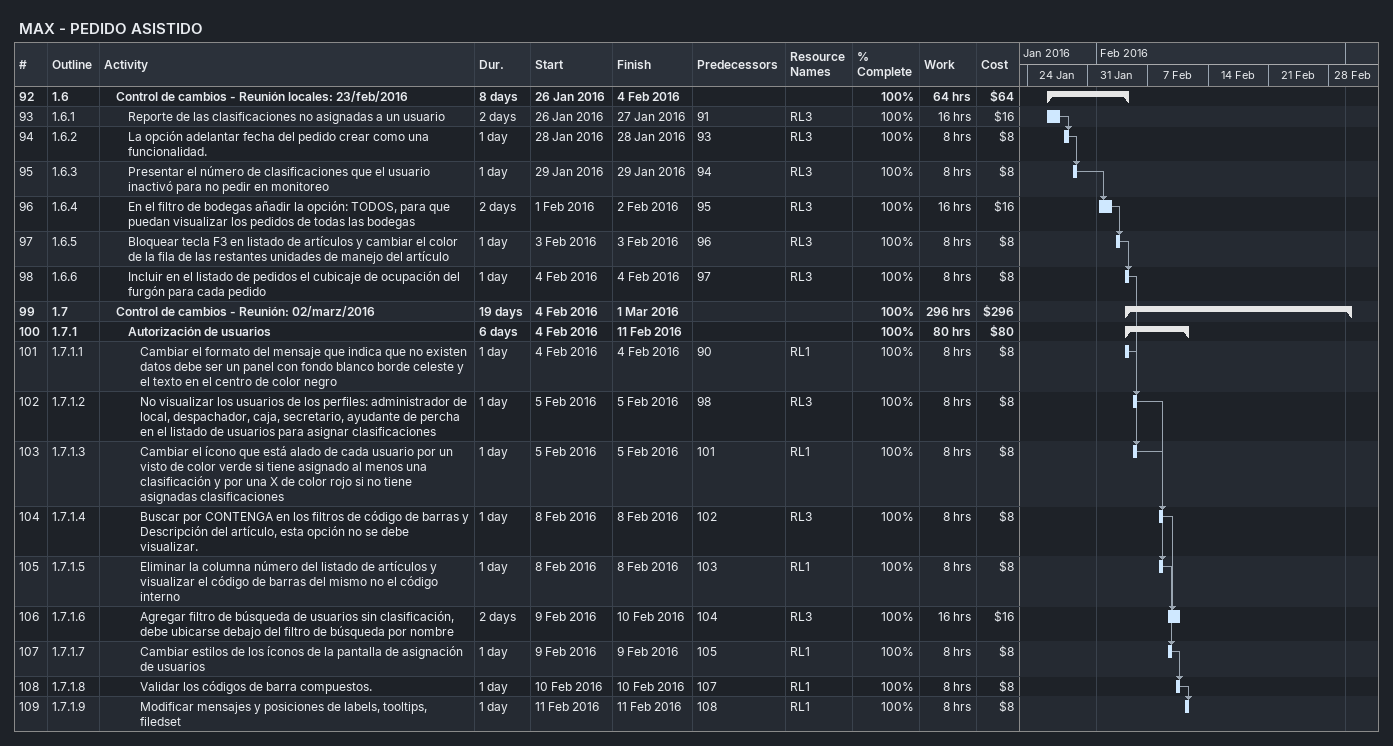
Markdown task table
MAX - PEDIDO ASISTIDO

| ID | WBS | Task | Duration | Start | Finish | Predecessors | Resources | % complete | Work (h) | Cost ($) |
|---|---|---|---|---|---|---|---|---|---|---|
| 92 | 1.6 | **Control de cambios - Reunión locales: 23/feb/2016** | 8d | 2016-01-26 | 2016-02-04 |  |  | 100 | 64 | 64 |
| 93 | 1.6.1 | Reporte de las clasificaciones no asignadas a un usuario | 2d | 2016-01-26 | 2016-01-27 | 91 | RL3 | 100 | 16 | 16 |
| 94 | 1.6.2 | La opción adelantar fecha del pedido crear como una funcionalidad. | 1d | 2016-01-28 | 2016-01-28 | 93 | RL3 | 100 | 8 | 8 |
| 95 | 1.6.3 | Presentar el número de clasificaciones que el usuario inactivó para no pedir en monitoreo | 1d | 2016-01-29 | 2016-01-29 | 94 | RL3 | 100 | 8 | 8 |
| 96 | 1.6.4 | En el filtro de bodegas añadir la opción: TODOS, para que puedan visualizar los pedidos de todas las bodegas | 2d | 2016-02-01 | 2016-02-02 | 95 | RL3 | 100 | 16 | 16 |
| 97 | 1.6.5 | Bloquear tecla F3 en listado de artículos y cambiar el color de la fila de las restantes unidades de manejo del artículo | 1d | 2016-02-03 | 2016-02-03 | 96 | RL3 | 100 | 8 | 8 |
| 98 | 1.6.6 | Incluir en el listado de pedidos el cubicaje de ocupación del furgón para cada pedido | 1d | 2016-02-04 | 2016-02-04 | 97 | RL3 | 100 | 8 | 8 |
| 99 | 1.7 | **Control de cambios - Reunión: 02/marz/2016** | 19d | 2016-02-04 | 2016-03-01 |  |  | 100 | 296 | 296 |
| 100 | 1.7.1 | **Autorización de usuarios** | 6d | 2016-02-04 | 2016-02-11 |  |  | 100 | 80 | 80 |
| 101 | 1.7.1.1 | Cambiar el formato del mensaje que indica que no existen datos debe ser un panel con fondo blanco borde celeste y el texto en el centro de color negro | 1d | 2016-02-04 | 2016-02-04 | 90 | RL1 | 100 | 8 | 8 |
| 102 | 1.7.1.2 | No visualizar los usuarios de los perfiles: administrador de local, despachador, caja, secretario, ayudante de percha en el listado de usuarios para asignar clasificaciones | 1d | 2016-02-05 | 2016-02-05 | 98 | RL3 | 100 | 8 | 8 |
| 103 | 1.7.1.3 | Cambiar el ícono que está alado de cada usuario por un visto de color verde si tiene asignado al menos una clasificación y por una X de color rojo si no tiene asignadas clasificaciones | 1d | 2016-02-05 | 2016-02-05 | 101 | RL1 | 100 | 8 | 8 |
| 104 | 1.7.1.4 | Buscar por CONTENGA en los filtros de código de barras y Descripción del artículo, esta opción no se debe visualizar. | 1d | 2016-02-08 | 2016-02-08 | 102 | RL3 | 100 | 8 | 8 |
| 105 | 1.7.1.5 | Eliminar la columna número del listado de artículos y visualizar el código de barras del mismo no el código interno | 1d | 2016-02-08 | 2016-02-08 | 103 | RL1 | 100 | 8 | 8 |
| 106 | 1.7.1.6 | Agregar filtro de búsqueda de usuarios sin clasificación, debe ubicarse debajo del filtro de búsqueda por nombre | 2d | 2016-02-09 | 2016-02-10 | 104 | RL3 | 100 | 16 | 16 |
| 107 | 1.7.1.7 | Cambiar estilos de los íconos de la pantalla de asignación de usuarios | 1d | 2016-02-09 | 2016-02-09 | 105 | RL1 | 100 | 8 | 8 |
| 108 | 1.7.1.8 | Validar los códigos de barra compuestos. | 1d | 2016-02-10 | 2016-02-10 | 107 | RL1 | 100 | 8 | 8 |
| 109 | 1.7.1.9 | Modificar mensajes y posiciones de labels, tooltips, filedset | 1d | 2016-02-11 | 2016-02-11 | 108 | RL1 | 100 | 8 | 8 |
